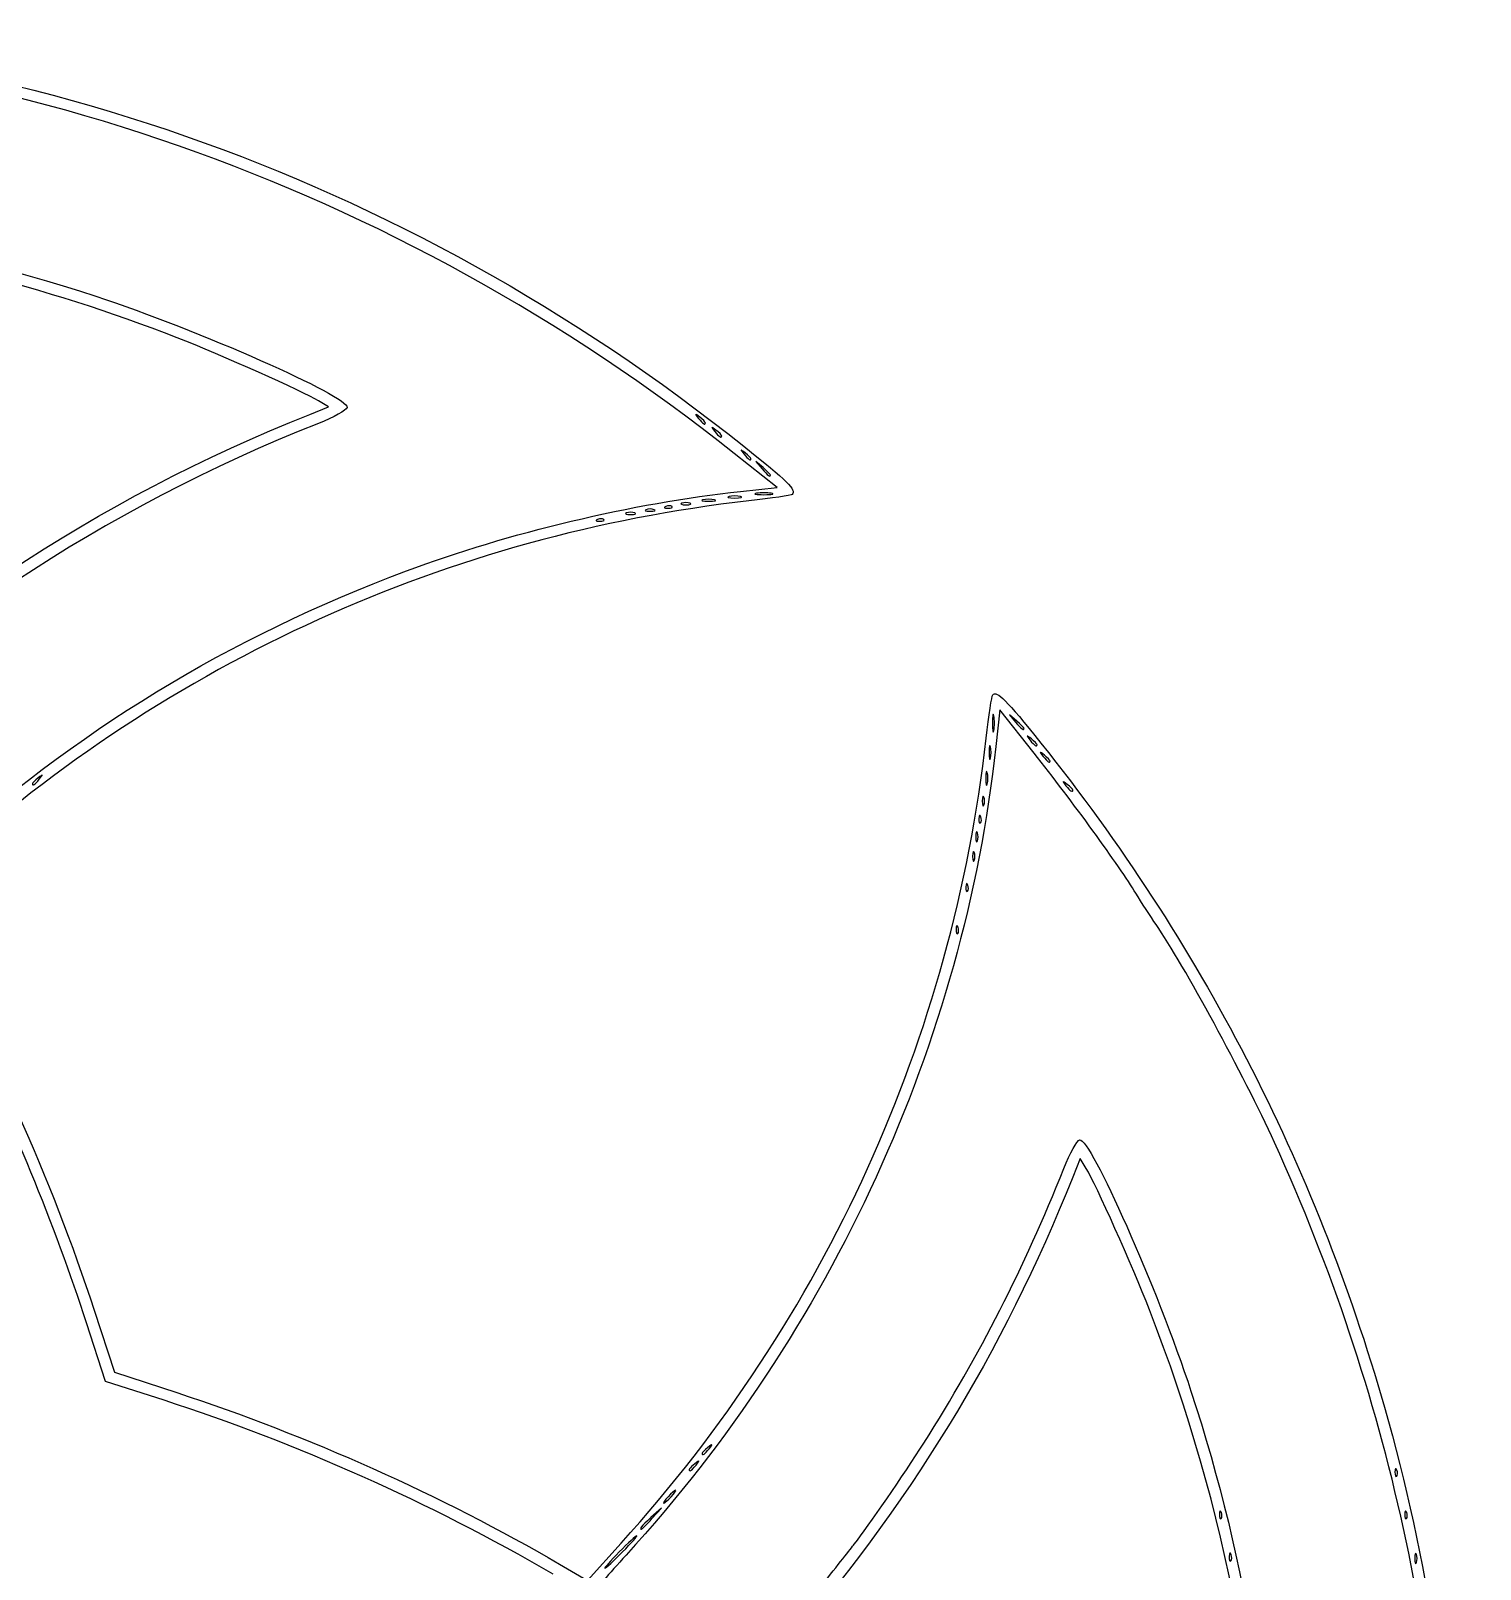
# Model space of a CAD drawing. Extents: x -435 to -123, y 280 to 590.
# Drawn here: x -241.4 to -123.4, y 464.9 to 590.1 of the extents above; entities that cross this region are included whole.
import ezdxf

# ---------------------------------------------------------------- set-up
doc = ezdxf.new("R2010")
doc.units = 0
doc.layers.add('Image', color=7, linetype='CONTINUOUS')

msp = doc.modelspace()

# ---------------------------------------------------------------- linework, layer by layer
at = {"layer": 'Image', "color": 7}
for points in [[(-218.683832, 558.85203), (-217.150802, 559.462054), (-217.965486, 559.957494)], [(-183.62766, 552.589777), (-180.64054, 552.914518), (-184.137644, 555.685526)], [(-181.786133, 554.52146), (-182.381446, 555.025489), (-181.877414, 554.430176)], [(-159.74224, 531.285913), (-162.532854, 534.798416), (-162.857154, 531.81508)], [(-161.148633, 533.88396), (-161.743946, 534.387989), (-161.239914, 533.792676)], [(-155.489037, 497.481034), (-155.984469, 498.295718), (-156.594493, 496.762688)], [(-236.219537, 485.939629), (-234.563587, 480.882934), (-229.506891, 479.226983)], [(-230.539176, 478.600953), (-235.305243, 480.141277), (-236.845568, 484.907344)], [(-190.83147, 468.969759), (-190.054362, 469.829655), (-190.914258, 469.05255)], [(-198.361882, 465.270615), (-196.086095, 463.946028), (-193.345197, 466.975418)]]:
    msp.add_lwpolyline(points, dxfattribs=at)
for points in [[(-186.482487, 558.168093)], [(-185.159571, 557.10976)], [(-182.778321, 555.257676)], [(-181.190821, 553.926147)], [(-181.124675, 552.434088)], [(-190.649675, 551.099675)], [(-189.19997, 551.348873)], [(-187.739258, 551.628842)], [(-185.754883, 551.900582)], [(-183.638216, 552.165165)], [(-194.75622, 550.29054)], [(-192.237175, 550.835092)], [(-163.012437, 534.321843)], [(-160.553321, 533.288647)], [(-163.28136, 531.808301)], [(-159.494987, 531.974343)], [(-158.436654, 530.651426)], [(-240.68832, 529.162468)], [(-163.545943, 529.691634)], [(-163.81767, 527.707259)], [(-156.584571, 528.270176)], [(-164.076724, 526.103223)], [(-164.346837, 524.796843)], [(-164.61142, 523.209343)], [(-165.135057, 520.546973)], [(-165.928807, 517.10739)], [(-186.184143, 474.658301)], [(-187.242476, 473.335384)], [(-130.210057, 472.921973)], [(-189.260612, 470.755697)], [(-190.83147, 468.969759)], [(-144.497557, 469.482392)], [(-129.416307, 469.48239)], [(-193.229362, 466.25778)], [(-143.703807, 466.042809)], [(-128.628087, 466.059343)]]:
    msp.add_lwpolyline(points, close=True, dxfattribs=at)
for points in [[(-280.012696, 590.082783), (-244.37826, 590.082783), (-211.256774, 578.494483), (-183.353631, 556.264421)], [(-184.137644, 555.685526), (-211.849441, 577.643567), (-245.075419, 589.289033), (-280.012696, 589.289033)], [(-229.477279, 565.095409), (-251.03986, 573.48937), (-274.238588, 576.380189), (-297.210612, 573.535739)], [(-280.012696, 575.356667), (-264.456315, 575.356667), (-250.33069, 573.14261), (-236.091862, 568.472495)], [(-236.091862, 568.472495), (-227.754741, 565.73805), (-215.474873, 560.299243), (-215.644883, 559.416445)], [(-217.965486, 559.957494), (-219.216031, 560.717994), (-225.929195, 563.714199), (-229.477279, 565.095409)], [(-264.553311, 528.264543), (-251.276953, 541.800968), (-236.099027, 551.922177), (-218.683832, 558.85203)], [(-215.644883, 559.416445), (-215.686481, 559.200452), (-216.73072, 558.621208), (-217.968645, 558.127445)], [(-186.945508, 558.631114), (-187.365164, 558.960221), (-187.374504, 558.950863), (-187.045415, 558.531218)], [(-187.045415, 558.531218), (-186.699763, 558.090488), (-186.482487, 557.95033), (-186.482487, 558.168093)], [(-186.482487, 558.168093), (-186.482487, 558.223034), (-186.690847, 558.431393), (-186.945508, 558.631114)], [(-217.968645, 558.127445), (-235.626844, 551.084234), (-250.696465, 541.067712), (-263.891564, 527.603265)], [(-185.622591, 557.57278), (-186.042247, 557.901888), (-186.051587, 557.892529), (-185.722498, 557.472884)], [(-185.722498, 557.472884), (-185.376846, 557.032155), (-185.159571, 556.891997), (-185.159571, 557.10976)], [(-185.159571, 557.10976), (-185.159571, 557.1647), (-185.36793, 557.37306), (-185.622591, 557.57278)], [(-183.241341, 555.720697), (-183.660997, 556.049804), (-183.670337, 556.040446), (-183.341248, 555.620801)], [(-183.353631, 556.264421), (-179.806997, 553.438875), (-179.063571, 552.698931), (-179.416578, 552.345913)], [(-183.341248, 555.620801), (-182.995596, 555.180071), (-182.778321, 555.039914), (-182.778321, 555.257676)], [(-182.778321, 555.257676), (-182.778321, 555.312617), (-182.98668, 555.520976), (-183.241341, 555.720697)], [(-181.877414, 554.430176), (-181.403757, 553.87073), (-181.190821, 553.714415), (-181.190821, 553.926147)], [(-181.190821, 553.926147), (-181.190821, 553.976355), (-181.458711, 554.244245), (-181.786133, 554.52146)], [(-210.820238, 546.113742), (-202.537325, 549.217527), (-192.366609, 551.639727), (-183.62766, 552.589777)], [(-179.416578, 552.345913), (-179.495344, 552.267144), (-181.087633, 552.029072), (-182.954983, 551.816863)], [(-182.3153, 552.434088), (-182.642722, 552.371025), (-182.374831, 552.319425), (-181.719987, 552.319425)], [(-181.124675, 552.434088), (-181.452097, 552.497154), (-181.987878, 552.497154), (-182.3153, 552.434088)], [(-181.719987, 552.319425), (-181.065144, 552.319425), (-180.797253, 552.371025), (-181.124675, 552.434088)], [(-182.954983, 551.816863), (-207.354646, 549.044074), (-230.089472, 538.732452), (-248.471103, 522.101331)], [(-191.311133, 551.099675), (-191.493034, 551.026277), (-191.344206, 550.966222), (-190.980404, 550.966222)], [(-190.649675, 551.099675), (-190.831576, 551.173073), (-191.129232, 551.173073), (-191.311133, 551.099675)], [(-190.980404, 550.966222), (-190.616602, 550.966222), (-190.467774, 551.026277), (-190.649675, 551.099675)], [(-189.707097, 551.369759), (-189.918155, 551.285299), (-189.855475, 551.222603), (-189.547235, 551.209908)], [(-189.19997, 551.348884), (-189.287891, 551.436802), (-189.516094, 551.4462), (-189.707097, 551.369759)], [(-189.547235, 551.209908), (-189.268338, 551.198426), (-189.112049, 551.260955), (-189.19997, 551.348873)], [(-188.400716, 551.628842), (-188.582617, 551.555444), (-188.433789, 551.495389), (-188.069987, 551.495389)], [(-187.739258, 551.628842), (-187.921159, 551.70224), (-188.218815, 551.70224), (-188.400716, 551.628842)], [(-188.069987, 551.495389), (-187.706185, 551.495389), (-187.557357, 551.555444), (-187.739258, 551.628842)], [(-186.680925, 551.900582), (-186.935586, 551.834031), (-186.727227, 551.77958), (-186.217904, 551.77958)], [(-185.754883, 551.900582), (-186.009545, 551.96713), (-186.426263, 551.96713), (-186.680925, 551.900582)], [(-186.217904, 551.77958), (-185.708581, 551.77958), (-185.500222, 551.834031), (-185.754883, 551.900582)], [(-184.564258, 552.165165), (-184.81892, 552.098615), (-184.61056, 552.044164), (-184.101237, 552.044164)], [(-183.638216, 552.165165), (-183.892878, 552.231713), (-184.309597, 552.231713), (-184.564258, 552.165165)], [(-184.101237, 552.044164), (-183.591914, 552.044164), (-183.383555, 552.098615), (-183.638216, 552.165165)], [(-195.263347, 550.311426), (-195.474405, 550.226966), (-195.411725, 550.16427), (-195.103485, 550.151575)], [(-194.75622, 550.29055), (-194.844141, 550.378469), (-195.072344, 550.387867), (-195.263347, 550.311426)], [(-195.103485, 550.151575), (-194.824588, 550.140092), (-194.668299, 550.202621), (-194.75622, 550.29054)], [(-192.898633, 550.835092), (-193.080534, 550.761694), (-192.931706, 550.701639), (-192.567904, 550.701639)], [(-192.237175, 550.835092), (-192.419076, 550.90849), (-192.716732, 550.90849), (-192.898633, 550.835092)], [(-192.567904, 550.701639), (-192.204102, 550.701639), (-192.055274, 550.761694), (-192.237175, 550.835092)], [(-249.307914, 522.615409), (-237.73484, 533.097314), (-225.306133, 540.685559), (-210.820238, 546.113742)], [(-163.629314, 532.491524), (-163.417303, 534.358884), (-163.17939, 535.951171), (-163.100597, 536.02994)], [(-163.100597, 536.02994), (-162.747854, 536.382693), (-162.008026, 535.64015), (-159.177964, 532.092929)], [(-163.012437, 534.321843), (-163.075488, 534.649265), (-163.127081, 534.381374), (-163.127081, 533.72653)], [(-163.127081, 533.72653), (-163.127081, 533.071686), (-163.075488, 532.803796), (-163.012437, 533.131218)], [(-163.012437, 533.131218), (-162.949361, 533.45864), (-162.949361, 533.994421), (-163.012437, 534.321843)], [(-161.239914, 533.792676), (-160.766257, 533.23323), (-160.553321, 533.076915), (-160.553321, 533.288647)], [(-160.553321, 533.288647), (-160.553321, 533.338855), (-160.821211, 533.606745), (-161.148633, 533.88396)], [(-193.345197, 466.975418), (-176.710658, 485.360829), (-166.399342, 508.094708), (-163.629314, 532.491524)], [(-159.958008, 532.437364), (-160.377664, 532.766471), (-160.387004, 532.757113), (-160.057915, 532.337468)], [(-160.057915, 532.337468), (-159.712263, 531.896738), (-159.494987, 531.75658), (-159.494987, 531.974343)], [(-159.494987, 531.974343), (-159.494987, 532.029284), (-159.703347, 532.237643), (-159.958008, 532.437364)], [(-162.857154, 531.81508), (-165.470099, 507.779486), (-176.187497, 484.33364), (-192.943401, 465.997293)], [(-163.28136, 531.808301), (-163.347903, 532.062963), (-163.402354, 531.854603), (-163.402354, 531.34528)], [(-163.402354, 531.34528), (-163.402354, 530.835957), (-163.347903, 530.627598), (-163.28136, 530.882259)], [(-163.28136, 530.882259), (-163.214791, 531.136921), (-163.214791, 531.55364), (-163.28136, 531.808301)], [(-151.452263, 519.871976), (-152.766686, 522.039437), (-156.714719, 527.47522), (-159.74224, 531.285913)], [(-158.899675, 531.114447), (-159.31933, 531.443554), (-159.32867, 531.434196), (-158.999581, 531.014551)], [(-159.177964, 532.092929), (-146.155939, 515.771027), (-136.916266, 497.903497), (-131.221745, 478.031741)], [(-158.999581, 531.014551), (-158.65393, 530.573821), (-158.436654, 530.433664), (-158.436654, 530.651426)], [(-158.436654, 530.651426), (-158.436654, 530.706367), (-158.645013, 530.914726), (-158.899675, 531.114447)], [(-163.545943, 529.691634), (-163.612486, 529.946296), (-163.666937, 529.737936), (-163.666937, 529.228614)], [(-240.788216, 529.262364), (-241.042878, 529.062643), (-241.251237, 528.854284), (-241.251237, 528.799343)], [(-241.251237, 528.799343), (-241.251237, 528.58158), (-241.033964, 528.721738), (-240.68832, 529.162468)], [(-240.68832, 529.162468), (-240.359213, 529.582113), (-240.368571, 529.591471), (-240.788216, 529.262364)], [(-163.666937, 529.228614), (-163.666937, 528.719291), (-163.612486, 528.510931), (-163.545943, 528.765593)], [(-163.545943, 528.765593), (-163.479374, 529.020254), (-163.479374, 529.436973), (-163.545943, 529.691634)], [(-157.047591, 528.733197), (-157.467247, 529.062304), (-157.476587, 529.052946), (-157.147498, 528.633301)], [(-157.147498, 528.633301), (-156.801846, 528.192571), (-156.584571, 528.052414), (-156.584571, 528.270176)], [(-156.584571, 528.270176), (-156.584571, 528.325117), (-156.79293, 528.533476), (-157.047591, 528.733197)], [(-163.81767, 527.707259), (-163.891066, 527.88916), (-163.951126, 527.740332), (-163.951126, 527.37653)], [(-163.951126, 527.37653), (-163.951126, 527.012728), (-163.891066, 526.8639), (-163.81767, 527.045801)], [(-163.81767, 527.045801), (-163.744275, 527.227702), (-163.744275, 527.525358), (-163.81767, 527.707259)], [(-164.07675, 526.103223), (-164.161205, 526.314289), (-164.223912, 526.251596), (-164.236612, 525.94337)], [(-164.097626, 525.596104), (-164.009705, 525.684022), (-164.000312, 525.912228), (-164.076724, 526.103223)], [(-164.346837, 524.796843), (-164.420232, 524.978744), (-164.480293, 524.829916), (-164.480293, 524.466114)], [(-164.346837, 524.135384), (-164.273442, 524.317285), (-164.273442, 524.614942), (-164.346837, 524.796843)], [(-164.236612, 525.94337), (-164.247989, 525.664456), (-164.185547, 525.508186), (-164.097626, 525.596104)], [(-164.480293, 524.466114), (-164.480293, 524.102311), (-164.420232, 523.953483), (-164.346837, 524.135384)], [(-164.61142, 523.209343), (-164.684816, 523.391244), (-164.744876, 523.242416), (-164.744876, 522.878614)], [(-164.744876, 522.878614), (-164.744876, 522.514811), (-164.684816, 522.365983), (-164.61142, 522.547884)], [(-164.61142, 522.547884), (-164.538025, 522.729785), (-164.538025, 523.027442), (-164.61142, 523.209343)], [(-165.294945, 520.38712), (-165.306322, 520.108206), (-165.24388, 519.951936), (-165.155959, 520.039854)], [(-165.135084, 520.546973), (-165.219539, 520.758039), (-165.282245, 520.695346), (-165.294945, 520.38712)], [(-165.155959, 520.039854), (-165.068038, 520.127772), (-165.058646, 520.355978), (-165.135057, 520.546973)], [(-149.806978, 517.322366), (-150.258621, 517.97721), (-150.999005, 519.124533), (-151.452263, 519.871976)], [(-165.928834, 517.10739), (-166.013289, 517.318456), (-166.075995, 517.255763), (-166.088695, 516.947536)], [(-140.179981, 499.595283), (-142.669075, 505.053994), (-147.570904, 514.080162), (-149.806978, 517.322366)], [(-250.176702, 517.08463), (-244.522067, 507.363413), (-239.743001, 496.699072), (-236.219537, 485.939629)], [(-166.088695, 516.947536), (-166.100072, 516.668623), (-166.03763, 516.512352), (-165.949709, 516.600271)], [(-165.949709, 516.600271), (-165.861788, 516.688189), (-165.852396, 516.916395), (-165.928807, 517.10739)], [(-236.845568, 484.907344), (-239.378223, 492.743868), (-243.172694, 501.962428), (-246.476163, 508.304599)], [(-157.31908, 497.477875), (-156.825315, 498.7158), (-156.246063, 499.760039), (-156.030083, 499.801637)], [(-156.030083, 499.801637), (-155.147275, 499.971647), (-149.708473, 487.691779), (-146.974031, 479.354658)], [(-126.157487, 435.433825), (-126.157487, 457.611787), (-130.871569, 479.181599), (-140.179981, 499.595283)], [(-168.708758, 475.121325), (-164.104003, 482.37957), (-160.590283, 489.27657), (-157.31908, 497.477875)], [(-150.35112, 485.969241), (-151.732324, 489.517325), (-154.728519, 496.230489), (-155.489037, 497.481034)], [(-156.594493, 496.762688), (-162.277928, 482.4798), (-169.916237, 470.036136), (-180.463216, 457.877743)], [(-140.88835, 435.433825), (-140.88835, 453.053344), (-143.994002, 469.638986), (-150.35112, 485.969241)], [(-198.865702, 464.456997), (-208.952095, 470.29715), (-219.709741, 475.101031), (-230.539176, 478.600953)], [(-229.506891, 479.226983), (-218.803654, 475.721923), (-208.003114, 470.882096), (-198.361882, 465.270615)], [(-146.974031, 479.354658), (-142.303897, 465.115831), (-140.089864, 450.990205), (-140.089864, 435.433825)], [(-131.221745, 478.031741), (-124.137923, 453.311879), (-123.432173, 425.945591), (-129.22594, 400.641116)], [(-186.28405, 474.758197), (-186.538711, 474.558476), (-186.747071, 474.350117), (-186.747071, 474.295176)], [(-186.747071, 474.295176), (-186.747071, 474.077414), (-186.529795, 474.217571), (-186.184143, 474.658301)], [(-186.184143, 474.658301), (-185.855054, 475.077946), (-185.864394, 475.087304), (-186.28405, 474.758197)], [(-174.347796, 466.92852), (-173.236334, 468.341938), (-170.341052, 472.548389), (-168.708758, 475.121325)], [(-187.342383, 473.43528), (-187.7831, 473.089637), (-187.923276, 472.872364), (-187.705497, 472.872364)], [(-187.242476, 473.335384), (-186.913388, 473.755029), (-186.922727, 473.764388), (-187.342383, 473.43528)], [(-187.705497, 472.872364), (-187.65057, 472.872364), (-187.44221, 473.080723), (-187.242476, 473.335384)], [(-130.369945, 472.76212), (-130.381322, 472.483206), (-130.31888, 472.326936), (-130.230959, 472.414854)], [(-130.210084, 472.921973), (-130.294539, 473.133039), (-130.357245, 473.070346), (-130.369945, 472.76212)], [(-130.230959, 472.414854), (-130.143038, 472.502772), (-130.133646, 472.730978), (-130.210057, 472.921973)], [(-188.914008, 471.284864), (-188.986769, 471.284864), (-189.261803, 471.046739), (-189.525196, 470.755697)], [(-189.260612, 470.755697), (-188.99722, 471.046739), (-188.841248, 471.284864), (-188.914008, 471.284864)], [(-189.525196, 470.755697), (-189.788588, 470.464655), (-189.94456, 470.22653), (-189.8718, 470.22653)], [(-189.8718, 470.22653), (-189.799039, 470.22653), (-189.524005, 470.464655), (-189.260612, 470.755697)], [(-144.497584, 469.482392), (-144.582039, 469.693458), (-144.644745, 469.630765), (-144.657445, 469.322539)], [(-129.416334, 469.48239), (-129.500789, 469.693456), (-129.563495, 469.630763), (-129.576195, 469.322536)], [(-190.914258, 469.05255), (-191.715813, 468.328179), (-191.895783, 468.109864), (-191.691366, 468.109864)], [(-191.691366, 468.109864), (-191.645831, 468.109864), (-191.258878, 468.496817), (-190.83147, 468.969759)], [(-144.657445, 469.322539), (-144.668822, 469.043626), (-144.60638, 468.887355), (-144.518459, 468.975273)], [(-144.518459, 468.975273), (-144.430538, 469.063192), (-144.421146, 469.291397), (-144.497557, 469.482392)], [(-129.576195, 469.322536), (-129.587572, 469.043623), (-129.52513, 468.887352), (-129.437209, 468.975271)], [(-129.437209, 468.975271), (-129.349288, 469.063189), (-129.339896, 469.291395), (-129.416307, 469.48239)], [(-192.058634, 467.580697), (-192.131394, 467.580697), (-192.777295, 466.985384), (-193.493946, 466.25778)], [(-193.229362, 466.25778), (-192.512712, 466.985384), (-191.985874, 467.580697), (-192.058634, 467.580697)], [(-192.943401, 465.997293), (-194.337596, 464.471576), (-195.478321, 463.132122), (-195.478321, 463.02073)], [(-193.493946, 466.25778), (-194.210596, 465.530176), (-194.737434, 464.934864), (-194.664674, 464.934864)], [(-194.664674, 464.934864), (-194.591914, 464.934864), (-193.946013, 465.530176), (-193.229362, 466.25778)], [(-176.735317, 463.876533), (-175.540644, 465.404502), (-174.46625, 466.777895), (-174.347796, 466.92852)], [(-143.863695, 465.882956), (-143.875072, 465.604042), (-143.81263, 465.447772), (-143.724709, 465.53569)], [(-143.703834, 466.042809), (-143.788289, 466.253875), (-143.850995, 466.191182), (-143.863695, 465.882956)], [(-143.724709, 465.53569), (-143.636788, 465.623608), (-143.627396, 465.851814), (-143.703807, 466.042809)], [(-128.628087, 466.059343), (-128.701482, 466.241244), (-128.761543, 466.092416), (-128.761543, 465.728614)], [(-128.628087, 465.397884), (-128.554692, 465.579785), (-128.554692, 465.877442), (-128.628087, 466.059343)], [(-128.761543, 465.728614), (-128.761543, 465.364811), (-128.701482, 465.215983), (-128.628087, 465.397884)]]:
    msp.add_open_spline(points, degree=3, dxfattribs=at)

doc.saveas('drawing.dxf')
